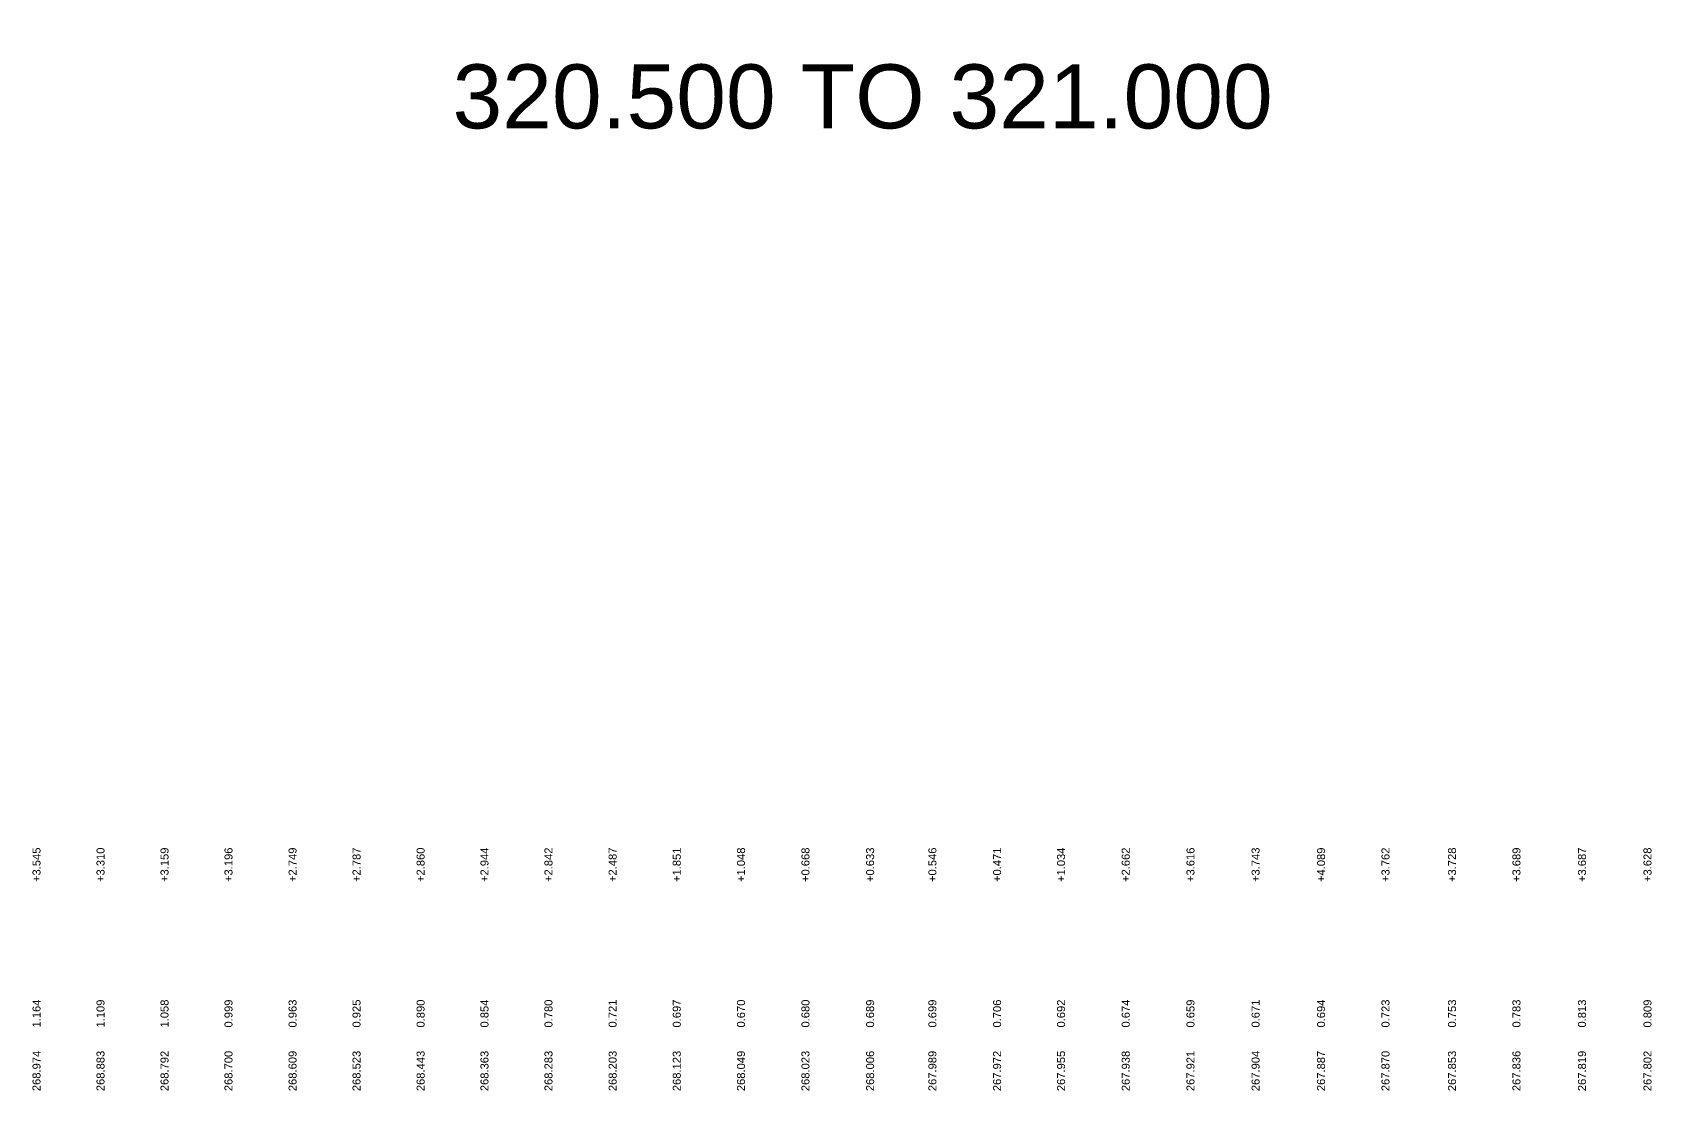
# Model space of a CAD drawing. Header units: metres. Extents: x 2905 to 23505, y -2719 to -1879.
# Drawn here: x 2999 to 3505, y -2719 to -2388 of the extents above; entities that cross this region are included whole.
import ezdxf
from ezdxf.enums import TextEntityAlignment as Align

# ---------------------------------------------------------------- set-up
doc = ezdxf.new("R2010")
doc.units = ezdxf.units.M
doc.header["$MEASUREMENT"] = 0
for name, color, linetype, lineweight in [('LS CUT FILL', 10, 'Continuous', 0), ('LS PFL-EFL', 10, 'Continuous', 0), ('LS PRO FL', 10, 'Continuous', 0)]:
    doc.layers.add(name, color=color, linetype=linetype, lineweight=lineweight)
doc.layers.add('ref text', color=3, linetype='Continuous')
doc.styles.get("Standard").update_dxf_attribs({"font": 'arial.ttf'})
doc.styles.add('Style-Arial', font='arial.ttf')

msp = doc.modelspace()

# ---------------------------------------------------------------- texts
at = {"layer": 'LS CUT FILL', "style": 'Style-Arial'}
for s, p in [('+3.545', (3000, -2642.65)), ('+3.310', (3020, -2642.65)), ('+3.159', (3040, -2642.65)), ('+3.196', (3059.99, -2642.65)), ('+2.749', (3080.01, -2642.65)), ('+2.787', (3100, -2642.65)), ('+2.860', (3120.02, -2642.65)), ('+2.944', (3139.98, -2642.65)), ('+2.842', (3159.98, -2642.65)), ('+2.487', (3180.02, -2642.65)), ('+1.851', (3200.06, -2642.65)), ('+1.048', (3220.13, -2642.65)), ('+0.668', (3240.27, -2642.65)), ('+0.633', (3260.48, -2642.65)), ('+0.546', (3279.94, -2642.65)), ('+0.471', (3300.15, -2642.65)), ('+1.034', (3320.14, -2642.65)), ('+2.662', (3340.35, -2642.65)), ('+3.616', (3360.58, -2642.65)), ('+3.743', (3380.93, -2642.65)), ('+4.089', (3401.39, -2642.65)), ('+3.762', (3421.52, -2642.65)), ('+3.728', (3442.31, -2642.65)), ('+3.689', (3462.44, -2642.65)), ('+3.687', (3482.92, -2642.65)), ('+3.628', (3503.39, -2642.65))]:
    msp.add_text(s, height=2.5, rotation=90, dxfattribs=at).set_placement(p, align=Align.MIDDLE_RIGHT)
at = {"layer": 'LS PFL-EFL'}
for s, p in [('1.164', (3000, -2690.15)), ('1.109', (3020, -2690.15)), ('1.058', (3040, -2690.15)), ('0.999', (3059.99, -2690.15)), ('0.963', (3080.01, -2690.15)), ('0.925', (3100, -2690.15)), ('0.890', (3120.02, -2690.15)), ('0.854', (3139.98, -2690.15)), ('0.780', (3159.98, -2690.15)), ('0.721', (3180.02, -2690.15)), ('0.697', (3200.06, -2690.15)), ('0.670', (3220.13, -2690.15)), ('0.680', (3240.27, -2690.15)), ('0.689', (3260.48, -2690.15)), ('0.699', (3279.94, -2690.15)), ('0.706', (3300.15, -2690.15)), ('0.692', (3320.14, -2690.15)), ('0.674', (3340.35, -2690.15)), ('0.659', (3360.58, -2690.15)), ('0.671', (3380.93, -2690.15)), ('0.694', (3401.39, -2690.15)), ('0.723', (3421.52, -2690.15)), ('0.753', (3442.31, -2690.15)), ('0.783', (3462.44, -2690.15)), ('0.813', (3482.92, -2690.15)), ('0.809', (3503.39, -2690.15))]:
    msp.add_text(s, height=2.5, rotation=90, dxfattribs=at).set_placement(p, align=Align.MIDDLE_RIGHT)
at = {"layer": 'LS PRO FL', "style": 'Style-Arial'}
for s, p in [('268.974', (3000, -2706.15)), ('268.883', (3020, -2706.15)), ('268.792', (3040, -2706.15)), ('268.700', (3059.99, -2706.15)), ('268.609', (3080.01, -2706.15)), ('268.523', (3100, -2706.15)), ('268.443', (3120.02, -2706.15)), ('268.363', (3139.98, -2706.15)), ('268.283', (3159.98, -2706.15)), ('268.203', (3180.02, -2706.15)), ('268.123', (3200.06, -2706.15)), ('268.049', (3220.13, -2706.15)), ('268.023', (3240.27, -2706.15)), ('268.006', (3260.48, -2706.15)), ('267.989', (3279.94, -2706.15)), ('267.972', (3300.15, -2706.15)), ('267.955', (3320.14, -2706.15)), ('267.938', (3340.35, -2706.15)), ('267.921', (3360.58, -2706.15)), ('267.904', (3380.93, -2706.15)), ('267.887', (3401.39, -2706.15)), ('267.870', (3421.52, -2706.15)), ('267.853', (3442.31, -2706.15)), ('267.836', (3462.44, -2706.15)), ('267.819', (3482.92, -2706.15)), ('267.802', (3503.39, -2706.15))]:
    msp.add_text(s, height=2.5, rotation=90, dxfattribs=at).set_placement(p, align=Align.MIDDLE_RIGHT)
at = {"layer": 'ref text', "color": 3, "insert": (3130, -2418.23), "char_height": 20, "width": 256.3165, "attachment_point": 7, "bg_fill": 3, "box_fill_scale": 1.5, "bg_fill_color": 256, "bg_fill_transparency": 0}
msp.add_mtext('320.500 TO 321.000', dxfattribs=at)

doc.saveas('drawing.dxf')
